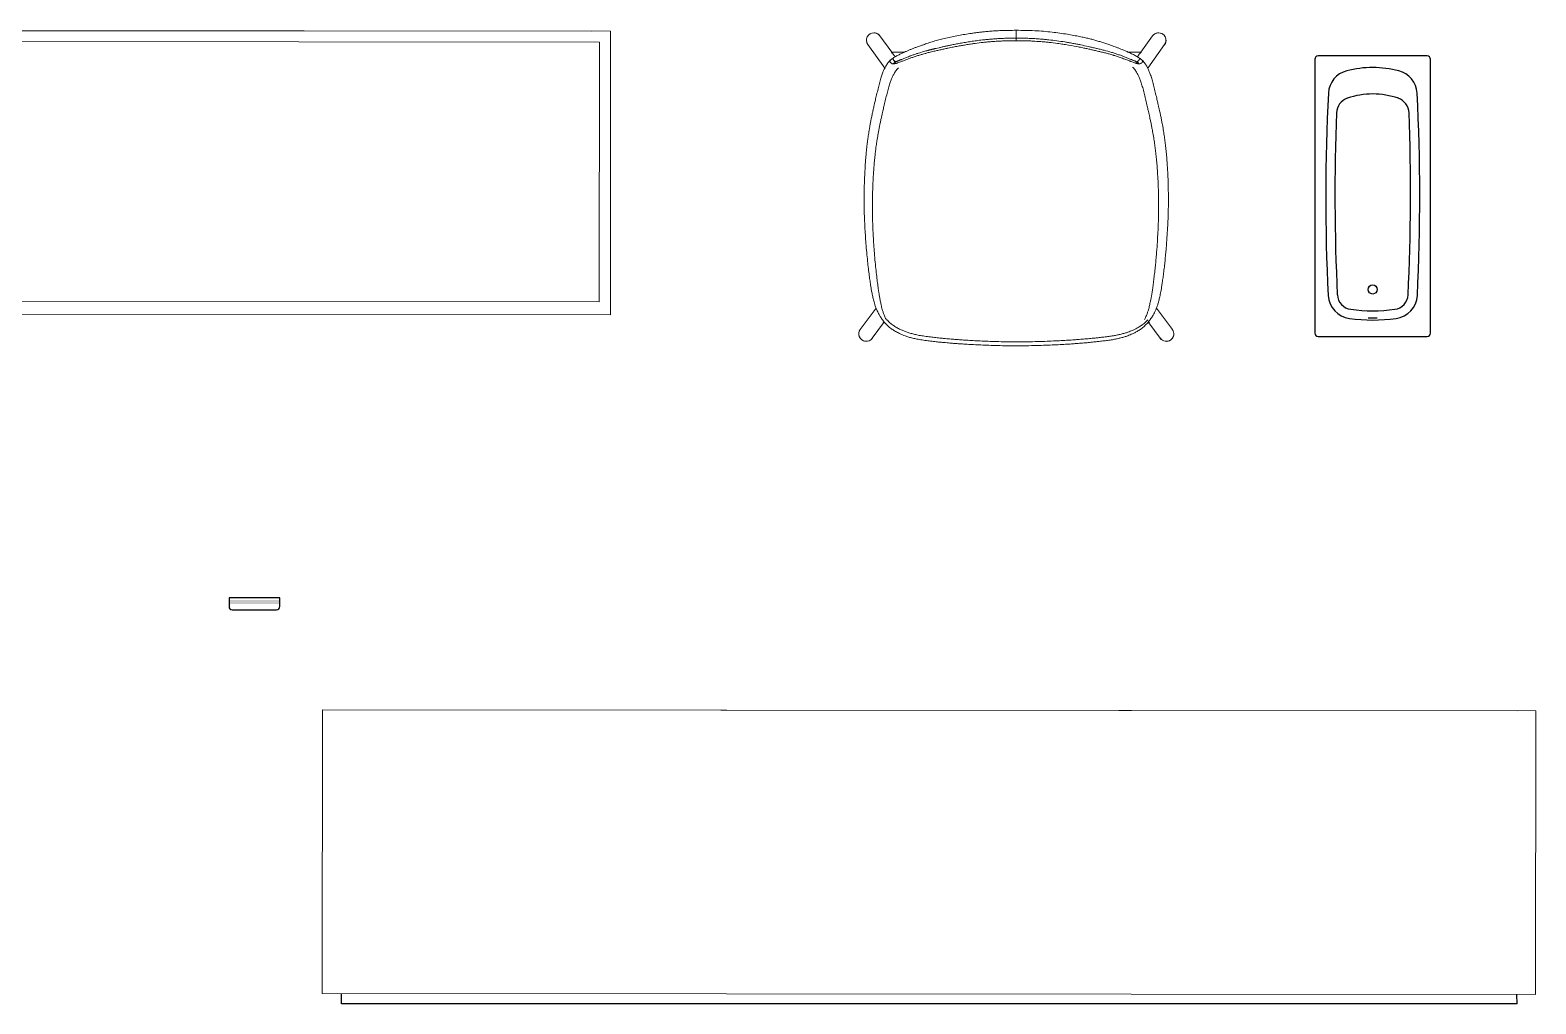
# Model space of a CAD drawing. Header units: inches. Extents: x -332 to 3160665360507, y -10609 to 2196718997769.
# Drawn here: x 1639 to 3656, y -7424 to -6119 of the extents above; entities that cross this region are included whole.
import ezdxf

# ---------------------------------------------------------------- set-up
doc = ezdxf.new("R2010")
doc.units = ezdxf.units.IN
doc.header["$MEASUREMENT"] = 0

# ---------------------------------------------------------------- blocks, each defined once
blk = doc.blocks.new('furniture_l_table_desk')
at = {"color": 3, "linetype": 'Continuous', "lineweight": 15}
for p, q in [((-812.4, 194.1), (-812.7, -185.9)), ((-812.4, 194.1), (-812.7, -185.9)), ((-812.4, 194.1), (-812.7, -185.9)), ((-812.3, 194.2), (-812.4, 194.1)), ((787.6, 192.6), (-812.4, 194.1)), ((812.8, 192.7), (-812.3, 194.2)), ((787.6, 192.6), (787.7, 192.7)), ((812.5, -187.3), (812.8, 192.7)), ((-797.1, 179.5), (-797.4, -168.4)), ((797.9, 178), (-797.1, 179.5)), ((797.9, 178), (797.6, -169.8)), ((-797.4, -168.4), (797.6, -169.8)), ((-812.7, -185.9), (812.5, -187.3)), ((787.2, -187.4), (787.3, -187.3))]:
    blk.add_line(p, q, dxfattribs=at)
blk = doc.blocks.new('furniture_stool_writingchair')
at = {"color": 3, "linetype": 'Continuous', "lineweight": 15}
for p, q in [((-199.2, 203.1), (-176.5, 171.7)), ((-167.2, 193), (-183, 214.8)), ((182.1, 214.8), (166.3, 193)), ((175.6, 171.7), (198.3, 203.1)), ((-150.6, 193), (-167.6, 193)), ((-162.7, 186.7), (-165.2, 190.2)), ((166.8, 193), (149.7, 193)), ((164.3, 190.2), (161.8, 186.7)), ((-188.3, -149.8), (-209.5, -178.6)), ((184.4, -156.1), (184.4, -156.1)), ((208.6, -178.6), (187.4, -149.9)), ((-193.4, -190.4), (-178.1, -169.7)), ((-178.9, -169.7), (-176.3, -169.7)), ((-175.2, -171), (-175.2, -171)), ((174.2, -171), (174.2, -171)), ((175.4, -169.7), (178, -169.7)), ((177.1, -169.7), (192.5, -190.4))]:
    blk.add_line(p, q, dxfattribs=at)
for centre, radius, start, end in [((-191.1, 208.9), 10, 35.9262, 215.9262), ((-191.1, 208.9), 10, 90.3374, 215.3634), ((-191, 209), 9.85, 36.0347, 90.7569), ((190.2, 208.9), 10, 324.0738, 144.0738), ((190.1, 209), 9.85, 89.2431, 143.9653), ((190.1, 208.9), 10, 324.6366, 89.6626), ((-201.5, -184.5), 10, 143.5323, 323.5323), ((-201.4, -184.4), 10, 144.0019, 323.0627), ((200.5, -184.5), 10, 216.4677, 36.4677), ((200.5, -184.4), 10, 216.9373, 35.9981)]:
    blk.add_arc(centre, radius, start, end, dxfattribs=at)
for points, knots in [([(-0.5, 222.3), (-4, 222.3), (-10.6, 222.3), (-20.1, 222), (-28.7, 221.6), (-36.2, 221.1), (-42.7, 220.5), (-48.3, 219.9), (-53.3, 219.3), (-58, 218.6), (-67, 217.3), (-80, 215.1), (-93.7, 212.3), (-104.1, 209.6), (-111.3, 207.5), (-117.3, 205.6), (-121.8, 204.1), (-124.7, 203.1), (-127.4, 202.1), (-130.4, 201.1), (-134, 199.8), (-137.8, 198.3), (-141.7, 196.8), (-145.4, 195.3), (-149.3, 193.6), (-153.4, 191.7), (-157.7, 189.6), (-161.8, 187.4), (-164.2, 185.9), (-165.3, 185.1)], [0, 0, 0, 0, 0.058072, 0.110734, 0.158026, 0.199965, 0.2365, 0.266935, 0.293331, 0.319921, 0.346852, 0.443443, 0.540058, 0.58142, 0.623426, 0.666308, 0.688096, 0.705027, 0.719408, 0.738669, 0.760942, 0.786378, 0.811928, 0.837378, 0.862636, 0.893983, 0.928491, 0.966169, 1, 1, 1, 1]), ([(164.4, 185.1), (163, 186), (160.2, 187.8), (155.4, 190.3), (150.5, 192.6), (145.8, 194.7), (141.6, 196.4), (138.4, 197.7), (136.1, 198.6), (134.1, 199.4), (131.6, 200.3), (127.9, 201.6), (123.4, 203.2), (118.2, 205), (112.9, 206.7), (107.5, 208.4), (102, 209.9), (96.5, 211.3), (90.6, 212.7), (84, 214.1), (76.3, 215.6), (67.6, 217.1), (57.8, 218.6), (47.2, 219.9), (36, 221.1), (24, 221.8), (11.7, 222.3), (3.5, 222.3), (-0.5, 222.3)], [0, 0, 0, 0, 0.041667, 0.083475, 0.122159, 0.155984, 0.184276, 0.206725, 0.219628, 0.229125, 0.245259, 0.267395, 0.29774, 0.329681, 0.361372, 0.393122, 0.425209, 0.456236, 0.489181, 0.526811, 0.569869, 0.619215, 0.675265, 0.733766, 0.796852, 0.863503, 0.933599, 1, 1, 1, 1]), ([(-0.5, 211.9), (-0.5, 212.8), (-0.5, 214.7), (-0.5, 217.3), (-0.5, 219.3), (-0.5, 220.4), (-0.5, 221.3), (-0.5, 222), (-0.5, 222.3), (-0.5, 222.3), (-0.5, 222.3)], [0, 0, 0, 0, 0.296873, 0.554791, 0.663602, 0.757223, 0.838133, 0.909211, 0.972912, 1, 1, 1, 1]), ([(-165.3, 177.4), (-165.2, 177.4), (-165, 177.4), (-164.6, 177.4), (-164.2, 177.4), (-163.9, 177.5), (-163.5, 177.5), (-163.1, 177.6), (-162.7, 177.7), (-162, 177.8), (-161.3, 178), (-160.6, 178.2), (-159.9, 178.5), (-158.7, 178.9), (-156.8, 179.6), (-154.7, 180.4), (-151.9, 181.5), (-149, 182.6), (-146, 183.7), (-143, 184.8), (-139.3, 186.1), (-134.8, 187.7), (-130.2, 189.1), (-126.1, 190.3), (-123, 191.1), (-120.6, 191.8), (-118.3, 192.4), (-115.5, 193), (-112.6, 193.8), (-108.7, 194.7), (-105, 195.5), (-101.5, 196.3), (-97.9, 197.1), (-94.7, 197.8), (-91.2, 198.5), (-87.2, 199.4), (-81.7, 200.5), (-75.6, 201.6), (-70.6, 202.5), (-65.4, 203.3), (-60.7, 204.1), (-53.4, 205.1), (-46.4, 206), (-39.1, 206.7), (-33.4, 207.2), (-27.9, 207.6), (-23.5, 207.8), (-20, 208), (-17.2, 208.1), (-14.2, 208.2), (-11, 208.3), (-7.6, 208.4), (-3.9, 208.4), (-1.6, 208.4), (-0.5, 208.4)], [0, 0, 0, 0, 0.002329, 0.004932, 0.007837, 0.01078, 0.013173, 0.015644, 0.018721, 0.023157, 0.03125, 0.034118, 0.039074, 0.046901, 0.062529, 0.080724, 0.093765, 0.125011, 0.142577, 0.158232, 0.187503, 0.218899, 0.250011, 0.277706, 0.296319, 0.306342, 0.32193, 0.337521, 0.356833, 0.375028, 0.406278, 0.421895, 0.437525, 0.468768, 0.478186, 0.500006, 0.537405, 0.57424, 0.60556, 0.624994, 0.662577, 0.687513, 0.750007, 0.781279, 0.812505, 0.846754, 0.874996, 0.887099, 0.906228, 0.923579, 0.937481, 0.960363, 0.981199, 1, 1, 1, 1]), ([(-162.2, 180.1), (-162.2, 180.1), (-162.2, 180.1), (-162.1, 180.1), (-162.1, 180.1), (-162, 180.2), (-161.9, 180.2), (-161.8, 180.2), (-161.6, 180.3), (-161.2, 180.5), (-160.5, 180.7), (-159.5, 181.1), (-158.4, 181.5), (-157.4, 181.9), (-156.6, 182.3), (-155.8, 182.6), (-154.5, 183.1), (-152.9, 183.8), (-150.2, 184.9), (-147.1, 186.2), (-143.3, 187.6), (-139.6, 189), (-135.6, 190.4), (-131.7, 191.7), (-128, 192.8), (-124.6, 193.8), (-121.7, 194.6), (-119.6, 195.2), (-118.1, 195.5), (-117.1, 195.8), (-116.1, 196.1), (-115, 196.4), (-114, 196.6), (-113, 196.9), (-112, 197.1), (-110.9, 197.4), (-109.9, 197.6), (-108.8, 197.9), (-106.8, 198.4), (-103.8, 199), (-99.7, 200), (-95.5, 200.9), (-91.2, 201.9), (-86.2, 202.9), (-80.4, 204.1), (-73.8, 205.3), (-66.8, 206.5), (-59.4, 207.6), (-51.8, 208.7), (-44.9, 209.5), (-38.9, 210.1), (-33.6, 210.6), (-28, 211), (-22.7, 211.3), (-17.8, 211.5), (-13.6, 211.7), (-9.8, 211.8), (-6.4, 211.8), (-3.3, 211.9), (-1.4, 211.9), (-0.5, 211.9)], [0, 0, 0, 0, 0.000226, 0.000487, 0.000998, 0.001774, 0.003068, 0.003865, 0.004694, 0.007792, 0.015137, 0.022303, 0.033786, 0.042705, 0.046866, 0.054312, 0.062702, 0.076992, 0.091616, 0.125141, 0.147934, 0.17331, 0.201164, 0.229681, 0.250218, 0.273967, 0.292291, 0.305222, 0.312723, 0.318875, 0.325043, 0.331229, 0.337436, 0.343667, 0.349922, 0.356205, 0.362517, 0.368861, 0.375237, 0.398782, 0.422988, 0.447918, 0.47363, 0.500186, 0.536919, 0.575704, 0.616702, 0.659693, 0.704298, 0.7501, 0.778511, 0.808824, 0.840993, 0.875016, 0.901084, 0.925043, 0.946905, 0.966681, 0.984378, 1, 1, 1, 1]), ([(-0.5, 211.9), (0.1, 211.9), (1.2, 211.9), (2.9, 211.9), (4.7, 211.8), (6.6, 211.8), (8.5, 211.8), (11.3, 211.7), (15.6, 211.6), (21.4, 211.3), (27.1, 211), (32.4, 210.6), (37.4, 210.1), (44.7, 209.4), (53.8, 208.3), (62.6, 207.1), (69.8, 205.9), (75.1, 204.9), (80.6, 203.9), (87.6, 202.5), (93.7, 201.1), (99, 199.9), (102.5, 199.1), (106.8, 198.1), (112, 196.9), (118.9, 195.1), (125.6, 193.3), (132, 191.3), (136.7, 189.7), (141.3, 188), (145.6, 186.4), (149.2, 184.9), (151.9, 183.8), (154.1, 182.9), (156, 182.1), (157.7, 181.5), (158.8, 181), (159.8, 180.6), (160.6, 180.3), (161.1, 180.2), (161.3, 180.1)], [0, 0, 0, 0, 0.009496, 0.019361, 0.029598, 0.040205, 0.051185, 0.062538, 0.089596, 0.125002, 0.162191, 0.187455, 0.216477, 0.249934, 0.31243, 0.374932, 0.403446, 0.437413, 0.468647, 0.499886, 0.562377, 0.577998, 0.593617, 0.624852, 0.656095, 0.687367, 0.749856, 0.781088, 0.812351, 0.843648, 0.874951, 0.906208, 0.92207, 0.9374, 0.957914, 0.968613, 0.979083, 0.987778, 0.99476, 1, 1, 1, 1]), ([(164.4, 177.4), (164.3, 177.4), (164, 177.4), (163.7, 177.4), (163.3, 177.4), (162.8, 177.5), (162.1, 177.6), (161.2, 177.8), (160.2, 178.1), (159.1, 178.4), (157.7, 178.9), (155.7, 179.6), (153.6, 180.4), (151.9, 181.1), (150, 181.9), (147.7, 182.7), (143.7, 184.2), (139.2, 185.8), (134.6, 187.4), (131.8, 188.3), (130.2, 188.8), (127.8, 189.5), (124.1, 190.6), (119.8, 191.8), (116.4, 192.6), (113.8, 193.2), (111.2, 193.8), (107.7, 194.7), (104.1, 195.5), (100.5, 196.3), (97, 197.1), (92.5, 198), (86.8, 199.3), (77.9, 201.1), (68.4, 202.8), (59.6, 204.1), (52.3, 205.1), (45.5, 206), (38.2, 206.7), (30.8, 207.3), (23.5, 207.8), (16.9, 208.1), (13.2, 208.2), (10, 208.3), (6.6, 208.4), (3, 208.4), (0.6, 208.4), (-0.5, 208.4)], [0, 0, 0, 0, 0.002369, 0.004972, 0.007839, 0.010783, 0.015646, 0.023158, 0.031252, 0.039077, 0.046903, 0.062532, 0.08353, 0.093766, 0.101507, 0.125016, 0.142544, 0.187507, 0.218929, 0.234561, 0.242315, 0.250018, 0.281616, 0.31253, 0.32818, 0.343779, 0.357931, 0.375032, 0.406281, 0.421902, 0.437529, 0.468774, 0.500018, 0.537408, 0.624997, 0.664394, 0.687506, 0.750002, 0.781247, 0.8125, 0.874994, 0.906232, 0.924276, 0.937478, 0.960576, 0.981414, 1, 1, 1, 1]), ([(-169.4, 182.1), (-170.1, 181.3), (-171.6, 179.9), (-173.1, 177.7), (-174.5, 175.5), (-175.6, 173.4), (-177, 170.7), (-178.6, 167.3), (-180.4, 162.4), (-182.3, 156.5), (-184.2, 149.5), (-186.1, 142), (-187.6, 135.5), (-188.8, 130.6), (-189.5, 127.4), (-190.1, 124.9), (-190.6, 122.7), (-191.1, 120.5), (-191.8, 117.6), (-192.6, 113.8), (-193.6, 109.1), (-194.6, 104.2), (-195.6, 99.4), (-196.4, 94.8), (-197.2, 90.5), (-198, 85.3), (-198.9, 79.4), (-199.9, 72.6), (-200.6, 66.4), (-201.2, 60.6), (-201.7, 54.9), (-202.2, 49.1), (-202.7, 43.2), (-203, 37.2), (-203.3, 31.5), (-203.6, 26.2), (-203.8, 21.2), (-204, 16.2), (-204.1, 10.9), (-204.2, 5.1), (-204.3, -1.3), (-204.2, -8.1), (-204.2, -15.7), (-204, -24.2), (-203.6, -33.7), (-203.1, -44), (-202.4, -54.9), (-201.6, -66.5), (-200.5, -78.1), (-199.4, -89.2), (-198.3, -99.2), (-197.2, -108), (-196.2, -114.9), (-195.4, -120.4), (-194.6, -125.1), (-193.7, -130.2), (-192.7, -134.8), (-191.8, -138.7), (-191, -141.8), (-190, -145.3), (-188.6, -149.3), (-187, -153), (-185.8, -155.3), (-185.4, -156.1)], [0, 0, 0, 0, 0.016006, 0.031193, 0.045616, 0.05857, 0.070882, 0.091933, 0.113772, 0.136785, 0.160849, 0.185032, 0.208455, 0.21938, 0.228588, 0.235915, 0.241311, 0.246977, 0.254804, 0.265742, 0.2793, 0.293117, 0.306352, 0.318947, 0.330836, 0.341966, 0.361174, 0.379002, 0.396944, 0.411442, 0.426581, 0.442381, 0.458563, 0.474701, 0.490648, 0.504501, 0.517992, 0.530898, 0.545133, 0.56078, 0.577791, 0.596141, 0.615914, 0.639421, 0.664899, 0.692494, 0.722182, 0.752963, 0.786057, 0.81633, 0.843395, 0.867072, 0.887344, 0.899567, 0.911683, 0.925932, 0.941409, 0.949684, 0.957912, 0.967289, 0.979135, 0.992386, 1, 1, 1, 1]), ([(-169.4, 182), (-169.5, 182), (-169.5, 181.9), (-169.6, 181.8), (-169.8, 181.5), (-169.8, 180.9), (-169.6, 180.3), (-169, 179.2), (-167.9, 178.2), (-166.6, 177.5), (-165.8, 177.4), (-165.3, 177.4)], [0, 0, 0, 0, 0.011007, 0.044011, 0.077687, 0.152332, 0.244963, 0.358857, 0.636234, 0.802396, 1, 1, 1, 1]), ([(-165.3, 185.1), (-166.1, 184.6), (-167.6, 183.6), (-168.9, 182.5), (-169.4, 182)], [0, 0, 0, 0, 0.527499, 1, 1, 1, 1]), ([(-165.3, 190.2), (-165.5, 190.5), (-165.9, 191.2), (-166.7, 191.9), (-167.4, 192.6), (-167.8, 193), (-167.7, 192.9), (-167.6, 192.9)], [0, 0, 0, 0, 0.168373, 0.394093, 0.62758, 0.870229, 1, 1, 1, 1]), ([(-165.3, 185.1), (-165.4, 185.1), (-165.5, 185), (-165.7, 184.7), (-165.8, 184.3), (-165.6, 183.7), (-165, 182.4), (-164.1, 181.5), (-163.4, 180.8)], [0, 0, 0, 0, 0.057654, 0.114468, 0.19303, 0.338123, 0.462699, 1, 1, 1, 1]), ([(-163.4, 181.6), (-163.4, 181.5), (-163.3, 181.4), (-163.1, 181.1), (-163, 181), (-162.9, 180.8), (-162.8, 180.7), (-162.7, 180.6), (-162.6, 180.5), (-162.5, 180.4), (-162.5, 180.3), (-162.4, 180.3), (-162.3, 180.2), (-162.3, 180.2), (-162.3, 180.2), (-162.2, 180.1), (-162.2, 180.1), (-162.2, 180.1), (-162.2, 180.1)], [0, 0, 0, 0, 0.138039, 0.268342, 0.3905, 0.504202, 0.568926, 0.630172, 0.710923, 0.756562, 0.819382, 0.882487, 0.916836, 0.946979, 0.960411, 0.978215, 0.991491, 1, 1, 1, 1]), ([(-163.4, 180.8), (-163.4, 180.8), (-163.4, 181), (-163.4, 181.3), (-163.4, 181.5), (-163.4, 181.6)], [0, 0, 0, 0, 0.306453, 0.640059, 1, 1, 1, 1]), ([(162.5, 181.6), (162.3, 181.3), (162.1, 181), (161.7, 180.5), (161.5, 180.3), (161.3, 180.1)], [0, 0, 0, 0, 0.5, 0.5, 1, 1, 1, 1]), ([(164.4, 185.1), (164.5, 185.1), (164.6, 185), (164.8, 184.7), (164.8, 184.3), (164.7, 183.8), (164.1, 182.5), (163.2, 181.5), (162.5, 180.8)], [0, 0, 0, 0, 0.052307, 0.113178, 0.188444, 0.281552, 0.45976, 1, 1, 1, 1]), ([(166.8, 193), (166.8, 193), (166.9, 193), (166.6, 192.8), (165.8, 191.9), (164.8, 191), (164.3, 190.2), (164.3, 190.2)], [0, 0, 0, 0, 0.009325, 0.260246, 0.553511, 0.99785, 1, 1, 1, 1]), ([(168.5, 182), (167.8, 182.6), (166.6, 183.7), (165.1, 184.7), (164.4, 185.1)], [0, 0, 0, 0, 0.53471, 1, 1, 1, 1]), ([(168.5, 182), (168.5, 182), (168.6, 181.9), (168.7, 181.8), (168.9, 181.5), (168.9, 180.9), (168.7, 180.3), (168, 179.2), (167, 178.2), (165.6, 177.5), (164.8, 177.4), (164.4, 177.4)], [0, 0, 0, 0, 0.011008, 0.044013, 0.07769, 0.152336, 0.244967, 0.358861, 0.636237, 0.802398, 1, 1, 1, 1]), ([(184.5, -156.1), (184.5, -156), (185.2, -154.8), (186.2, -152.6), (187.4, -149.9), (188.5, -146.9), (189.5, -143.7), (190.4, -140.4), (191.2, -137.5), (191.8, -134.7), (192.5, -131.3), (193.3, -127.4), (194.1, -122.7), (195, -117.2), (195.9, -110.6), (196.9, -103), (197.9, -94.9), (198.8, -86.5), (199.6, -78.1), (200.5, -67.8), (201.4, -55.8), (202.3, -42.7), (202.8, -30.7), (203.2, -19.5), (203.3, -9.8), (203.3, -1), (203.2, 6.8), (203.1, 14.5), (202.9, 21.6), (202.6, 28.2), (202.3, 34.6), (201.8, 41.8), (201.2, 50), (200.5, 58.6), (199.6, 66.7), (198.7, 74.3), (197.7, 81.7), (196.4, 89.5), (195.2, 96.6), (193.9, 102.8), (192.9, 108), (191.9, 112.9), (191, 116.8), (190.3, 119.8), (189.8, 122), (189.3, 124.2), (188.7, 126.7), (188, 129.9), (186.8, 134.9), (185.3, 141.5), (183.4, 149.1), (181.5, 156.2), (179.6, 162.2), (177.7, 167.2), (176.1, 170.6), (174.8, 173.3), (173.6, 175.5), (172.2, 177.6), (170.6, 179.9), (169.2, 181.3), (168.5, 182.1)], [0, 0, 0, 0, 0.001403, 0.011185, 0.019335, 0.025725, 0.036978, 0.04624, 0.053201, 0.060873, 0.069933, 0.080629, 0.093256, 0.108108, 0.126202, 0.146942, 0.16935, 0.192141, 0.214979, 0.237572, 0.275689, 0.311253, 0.343607, 0.372967, 0.401103, 0.422663, 0.443735, 0.464314, 0.4842, 0.501731, 0.517529, 0.535384, 0.560135, 0.583945, 0.605479, 0.625742, 0.645055, 0.666333, 0.689151, 0.703187, 0.717603, 0.731804, 0.743294, 0.750912, 0.756522, 0.761967, 0.769356, 0.778641, 0.789658, 0.813288, 0.837709, 0.862037, 0.88529, 0.90733, 0.928556, 0.940968, 0.95402, 0.96856, 0.983873, 1, 1, 1, 1]), ([(-158.3, 172), (-159.1, 171.3), (-160.5, 169.8), (-162, 167.6), (-163.4, 165.5), (-164.6, 163.3), (-165.9, 160.7), (-167.5, 157.2), (-169.3, 152.4), (-171.2, 146.4), (-173.1, 139.5), (-175, 131.9), (-176.6, 125.5), (-177.7, 120.5), (-178.4, 117.4), (-179, 114.8), (-179.5, 112.7), (-180, 110.5), (-180.7, 107.6), (-181.5, 103.7), (-182.5, 99.1), (-183.5, 94.2), (-184.5, 89.3), (-185.3, 84.7), (-186.1, 80.4), (-187, 75.2), (-187.9, 69.3), (-188.8, 62.6), (-189.5, 56.4), (-190.1, 50.5), (-190.7, 44.9), (-191.1, 39.1), (-191.6, 33.1), (-192, 27.1), (-192.3, 21.5), (-192.5, 16.1), (-192.7, 11.1), (-192.9, 6.1), (-193, 0.8), (-193.1, -5), (-193.2, -11.3), (-193.2, -18.2), (-193.1, -25.8), (-192.9, -34.3), (-192.5, -43.8), (-192, -54), (-191.4, -64.9), (-190.5, -76.5), (-189.5, -88.1), (-188.3, -99.3), (-187.2, -109.3), (-186.1, -118), (-185.2, -124.9), (-184.3, -130.4), (-183.6, -135.1), (-182.6, -140.2), (-181.7, -144.9), (-180.8, -148.7), (-179.9, -151.8), (-178.9, -155.3), (-177.5, -159.3), (-176, -163.1), (-174.7, -165.3), (-174.3, -166.2)], [0, 0, 0, 0, 0.016006, 0.031193, 0.045616, 0.05857, 0.070882, 0.091933, 0.113772, 0.136785, 0.160849, 0.185032, 0.208455, 0.21938, 0.228588, 0.235915, 0.241311, 0.246977, 0.254804, 0.265742, 0.2793, 0.293117, 0.306352, 0.318947, 0.330836, 0.341966, 0.361174, 0.379002, 0.396944, 0.411442, 0.426581, 0.442381, 0.458563, 0.474701, 0.490648, 0.504501, 0.517992, 0.530898, 0.545133, 0.56078, 0.577791, 0.596141, 0.615914, 0.639421, 0.664899, 0.692494, 0.722182, 0.752963, 0.786057, 0.81633, 0.843395, 0.867072, 0.887344, 0.899567, 0.911683, 0.925932, 0.941409, 0.949684, 0.957912, 0.967289, 0.979135, 0.992386, 1, 1, 1, 1]), ([(-165.3, 177.4), (-165.2, 177.5), (-164.9, 177.7), (-164.6, 178.1), (-164.2, 178.4), (-164, 178.6), (-163.7, 178.8), (-163.5, 179), (-163.4, 179.2), (-163.2, 179.3), (-163.1, 179.4), (-163.1, 179.5), (-163, 179.5), (-163, 179.5), (-163, 179.5)], [0, 0, 0, 0, 0.179814, 0.338722, 0.477425, 0.596918, 0.698383, 0.783028, 0.851922, 0.90625, 0.94723, 0.975974, 0.993369, 1, 1, 1, 1]), ([(-163.1, 179.7), (-163.1, 179.7), (-163.2, 179.7), (-163.2, 179.8), (-163.3, 179.9), (-163.3, 180.1), (-163.4, 180.2), (-163.4, 180.3), (-163.4, 180.3), (-163.4, 180.4), (-163.4, 180.5), (-163.4, 180.5), (-163.4, 180.6), (-163.4, 180.7), (-163.4, 180.8)], [0, 0, 0, 0, 0.056556, 0.116891, 0.238922, 0.373712, 0.452566, 0.505674, 0.621681, 0.677909, 0.751584, 0.81005, 0.871463, 1, 1, 1, 1]), ([(-163.1, 179.7), (-163.1, 179.7), (-163, 179.7), (-163, 179.7), (-162.9, 179.7), (-162.8, 179.7), (-162.7, 179.8), (-162.7, 179.8), (-162.6, 179.9), (-162.6, 179.9), (-162.5, 179.9), (-162.5, 180)], [0, 0, 0, 0, 0.092737, 0.175419, 0.248866, 0.371819, 0.496607, 0.62295, 0.749008, 0.874469, 1, 1, 1, 1]), ([(-163, 179.5), (-163, 179.6), (-163, 179.6), (-163.1, 179.6), (-163.1, 179.6), (-163.1, 179.7)], [0, 0, 0, 0, 0.206432, 0.503231, 1, 1, 1, 1]), ([(-162.1, 179), (-162.1, 179), (-162.2, 179.1), (-162.3, 179.1), (-162.5, 179.2), (-162.7, 179.3), (-162.8, 179.4), (-162.8, 179.4), (-162.9, 179.5), (-162.9, 179.5), (-163, 179.5), (-163, 179.5)], [0, 0, 0, 0, 0.074047, 0.249456, 0.498965, 0.634339, 0.748211, 0.8157, 0.872853, 0.939198, 1, 1, 1, 1]), ([(-162.3, 180), (-162.3, 180.1), (-162.3, 180.1), (-162.3, 180.1), (-162.2, 180.1), (-162.2, 180.1), (-162.2, 180.1)], [0, 0, 0, 0, 0.331743, 0.527501, 0.799414, 1, 1, 1, 1]), ([(-162.2, 180.1), (-162.2, 180.1), (-162.2, 180.1), (-162.1, 180), (-162.1, 180), (-162.1, 180)], [0, 0, 0, 0, 0.279675, 0.616882, 1, 1, 1, 1]), ([(-162.1, 180), (-162.1, 180), (-162.1, 179.9), (-162.1, 179.9), (-162.1, 179.8), (-162.1, 179.8), (-162.1, 179.7), (-162.1, 179.6), (-162.1, 179.5), (-162.1, 179.4), (-162.1, 179.2), (-162.1, 179.1), (-162.1, 179.1), (-162.1, 179)], [0, 0, 0, 0, 0.039985, 0.087774, 0.14509, 0.213625, 0.294869, 0.389724, 0.500309, 0.625952, 0.750239, 0.864393, 1, 1, 1, 1]), ([(171.3, -165.1), (171.4, -164.9), (172.1, -163.7), (173.1, -161.5), (174.3, -158.8), (175.4, -155.8), (176.4, -152.6), (177.3, -149.3), (178, -146.5), (178.7, -143.6), (179.4, -140.3), (180.2, -136.3), (181, -131.7), (181.9, -126.1), (182.8, -119.5), (183.8, -111.9), (184.7, -103.8), (185.6, -95.4), (186.5, -87), (187.4, -76.7), (188.3, -64.8), (189.1, -51.7), (189.7, -39.6), (190, -28.5), (190.2, -18.7), (190.2, -9.9), (190.1, -2.1), (190, 5.5), (189.7, 12.7), (189.5, 19.3), (189.1, 25.6), (188.7, 32.9), (188.1, 41.1), (187.4, 49.7), (186.5, 57.8), (185.6, 65.3), (184.5, 72.8), (183.3, 80.6), (182, 87.7), (180.8, 93.9), (179.8, 99.1), (178.7, 103.9), (177.9, 107.9), (177.2, 110.9), (176.7, 113.1), (176.2, 115.2), (175.6, 117.8), (174.9, 121), (173.7, 126), (172.2, 132.5), (170.3, 140.2), (168.4, 147.2), (166.4, 153.3), (164.6, 158.2), (163, 161.7), (161.6, 164.4), (160.4, 166.5), (159.1, 168.7), (157.5, 170.9), (156.1, 172.4), (155.4, 173.1)], [0, 0, 0, 0, 0.001403, 0.011185, 0.019335, 0.025725, 0.036978, 0.04624, 0.053201, 0.060873, 0.069933, 0.080629, 0.093256, 0.108108, 0.126202, 0.146942, 0.16935, 0.192141, 0.214979, 0.237572, 0.275689, 0.311253, 0.343607, 0.372967, 0.401103, 0.422663, 0.443735, 0.464314, 0.4842, 0.501731, 0.517529, 0.535384, 0.560135, 0.583945, 0.605479, 0.625742, 0.645055, 0.666333, 0.689151, 0.703187, 0.717603, 0.731804, 0.743294, 0.750912, 0.756522, 0.761967, 0.769356, 0.778641, 0.789658, 0.813288, 0.837709, 0.862037, 0.88529, 0.90733, 0.928556, 0.940968, 0.95402, 0.96856, 0.983873, 1, 1, 1, 1]), ([(161.1, 179), (161.1, 179.2), (161.1, 179.5), (161.1, 179.8), (161.1, 180)], [0.0000004, 0.0000004, 0.0000004, 0.0000004, 0.5, 1, 1, 1, 1]), ([(161.5, 180), (161.6, 179.9), (161.6, 179.9), (161.7, 179.9), (161.8, 179.8), (161.9, 179.7), (162, 179.6), (162, 179.6)], [0, 0, 0, 0, 0.098682, 0.250072, 0.499997, 0.860876, 1, 1, 1, 1]), ([(162.4, 180.7), (162.3, 180.5), (162, 180.3), (161.8, 180.1), (161.7, 180.1)], [0.1208572, 0.1208572, 0.1208572, 0.1208572, 0.5, 0.870956, 0.870956, 0.870956, 0.870956]), ([(164.4, 177.4), (163.9, 177.8), (163.5, 178.2), (162.9, 178.7), (162.7, 178.9), (162.4, 179.2), (162.2, 179.4), (162, 179.6)], [0, 0, 0, 0, 0.5, 0.5, 0.75, 0.75, 1, 1, 1, 1]), ([(-185.4, -156.1), (-185, -156.9), (-184.1, -158.9), (-183, -160.7), (-182.4, -161.8)], [0, 0, 0, 0, 0.436673, 1, 1, 1, 1]), ([(181.5, -161.8), (181.9, -161), (183, -159.1), (184, -157.2), (184.5, -156.1)], [0, 0, 0, 0, 0.437268, 1, 1, 1, 1]), ([(-182.4, -161.7), (-182.4, -161.8), (-182.4, -161.8), (-182.3, -161.9), (-182.3, -161.9)], [0, 0, 0, 0, 0.500076, 1, 1, 1, 1]), ([(-182.4, -161.8), (-181.4, -163.3), (-179.2, -166.6), (-176.5, -169.5), (-175.1, -171.1)], [0, 0, 0, 0, 0.460176, 1, 1, 1, 1]), ([(-177.5, -168.3), (-177.8, -168.7), (-178.4, -169.2), (-179, -169.6), (-178.9, -169.7), (-178.9, -169.7)], [0, 0, 0, 0, 0.417314, 0.743629, 1, 1, 1, 1]), ([(-175.1, -171), (-173.9, -172.3), (-171.2, -175), (-166.8, -178.4), (-162.1, -181.4), (-157.4, -183.8), (-153.1, -185.7), (-149.6, -187.1), (-146.9, -188), (-144.5, -188.8), (-142, -189.5), (-138.3, -190.4), (-133.2, -191.5), (-126.4, -192.7), (-119, -193.7), (-111.6, -194.6), (-105.1, -195.3), (-99.7, -195.8), (-95.3, -196.2), (-91.2, -196.6), (-86.7, -197), (-81.1, -197.4), (-74.2, -197.9), (-66.2, -198.4), (-57.3, -198.9), (-47.6, -199.4), (-36.8, -199.8), (-25.1, -200.2), (-12.9, -200.4), (-4.5, -200.4), (-0.5, -200.5)], [0, 0, 0, 0, 0.030775, 0.062798, 0.091955, 0.124571, 0.151175, 0.171489, 0.185885, 0.199489, 0.214037, 0.229668, 0.262364, 0.300912, 0.34463, 0.386816, 0.425548, 0.453188, 0.477298, 0.497785, 0.521777, 0.552645, 0.590711, 0.636177, 0.684342, 0.738441, 0.797952, 0.862651, 0.932582, 1, 1, 1, 1]), ([(-173.6, -165.7), (-172.3, -167), (-169.7, -169.7), (-165.3, -173.1), (-160.5, -176.1), (-155.9, -178.5), (-151.5, -180.4), (-148.1, -181.8), (-145.4, -182.7), (-142.9, -183.5), (-140.4, -184.2), (-136.8, -185.1), (-131.7, -186.2), (-124.9, -187.4), (-117.5, -188.4), (-110, -189.3), (-103.5, -190), (-98.1, -190.5), (-93.8, -190.9), (-89.6, -191.3), (-85.1, -191.7), (-79.5, -192.1), (-72.6, -192.6), (-64.7, -193.1), (-55.8, -193.6), (-46, -194.1), (-35.3, -194.5), (-23.5, -194.9), (-11.3, -195.1), (-3, -195.1), (1.1, -195.1)], [0, 0, 0, 0, 0.030775, 0.062798, 0.091955, 0.124571, 0.151175, 0.171489, 0.185885, 0.199489, 0.214037, 0.229668, 0.262364, 0.300912, 0.34463, 0.386816, 0.425548, 0.453188, 0.477298, 0.497785, 0.521777, 0.552645, 0.590711, 0.636177, 0.684342, 0.738441, 0.797952, 0.862651, 0.932582, 1, 1, 1, 1]), ([(-0.5, -200.5), (4, -200.4), (13, -200.4), (26.3, -200.1), (38.8, -199.7), (50.2, -199.2), (60.4, -198.7), (69.3, -198.2), (76.4, -197.7), (82, -197.3), (86.2, -196.9), (89.7, -196.6), (92.9, -196.4), (96.1, -196.1), (99.7, -195.7), (104.1, -195.3), (109.4, -194.7), (115.5, -194), (121.9, -193.2), (128, -192.3), (133.4, -191.3), (137.7, -190.3), (140.9, -189.5), (143.2, -188.9), (145.5, -188.2), (147.9, -187.4), (150.6, -186.3), (153.8, -185), (157.4, -183.3), (161.5, -181.2), (165.9, -178.4), (170.3, -175), (172.9, -172.3), (174.2, -171)], [0, 0, 0, 0, 0.073999, 0.149511, 0.218811, 0.281913, 0.338339, 0.38752, 0.429277, 0.456937, 0.480204, 0.49924, 0.515073, 0.532622, 0.552502, 0.574504, 0.606505, 0.641072, 0.677331, 0.712759, 0.743513, 0.770401, 0.785027, 0.7987, 0.811537, 0.824232, 0.841426, 0.859961, 0.882255, 0.908132, 0.937292, 0.969318, 1, 1, 1, 1]), ([(1.1, -195.1), (5.6, -195.1), (14.6, -195.1), (27.8, -194.8), (40.4, -194.4), (51.8, -193.9), (62, -193.4), (70.9, -192.8), (78, -192.4), (83.6, -191.9), (87.8, -191.6), (91.3, -191.3), (94.4, -191), (97.6, -190.8), (101.2, -190.4), (105.6, -190), (110.9, -189.4), (117.1, -188.7), (123.4, -187.9), (129.5, -187), (135, -186), (139.2, -185), (142.4, -184.2), (144.8, -183.5), (147, -182.9), (149.4, -182), (152.2, -181), (155.4, -179.7), (159, -178), (163, -175.8), (167.4, -173.1), (171.8, -169.7), (174.5, -167), (175.7, -165.7)], [0, 0, 0, 0, 0.073999, 0.149511, 0.218811, 0.281913, 0.338339, 0.38752, 0.429277, 0.456937, 0.480204, 0.49924, 0.515073, 0.532622, 0.552502, 0.574504, 0.606505, 0.641072, 0.677331, 0.712759, 0.743513, 0.770401, 0.785027, 0.7987, 0.811537, 0.824232, 0.841426, 0.859961, 0.882255, 0.908132, 0.937292, 0.969318, 1, 1, 1, 1]), ([(174.2, -171.1), (175.6, -169.5), (178.2, -166.6), (180.4, -163.3), (181.4, -161.8)], [0, 0, 0, 0, 0.539818, 1, 1, 1, 1]), ([(178, -169.7), (178, -169.7), (178, -169.6), (177.5, -169.2), (176.9, -168.6), (176.5, -168.3)], [0, 0, 0, 0, 0.29979, 0.598442, 1, 1, 1, 1]), ([(181.4, -161.9), (181.4, -161.9), (181.4, -161.8), (181.5, -161.8), (181.5, -161.7)], [0, 0, 0, 0, 0.499924, 1, 1, 1, 1])]:
    blk.add_open_spline(points, degree=3, knots=knots, dxfattribs=at)
for points in [[(-0.5, 208.4), (-0.5, 209.5), (-0.5, 210.6), (-0.5, 211.9)], [(162.5, 181.6), (162.5, 181.3), (162.5, 181), (162.5, 180.8)], [(-163.4, 180.8), (-163.4, 180.7), (-163.3, 180.7), (-163.3, 180.7)], [(-163.3, 180.7), (-163.1, 180.4), (-162.9, 180.2), (-162.6, 180.1)], [(-162.6, 180.1), (-162.6, 180), (-162.5, 180), (-162.5, 180)], [(-162.5, 180), (-162.4, 180), (-162.4, 180), (-162.3, 180)], [(161.3, 180.1), (161.2, 180.1), (161.2, 180), (161.1, 180)], [(161.1, 179), (161.4, 179.2), (161.8, 179.3), (162, 179.6)], [(161.3, 180.1), (161.3, 180.1), (161.3, 180.1), (161.4, 180)], [(161.4, 180), (161.4, 180), (161.5, 180), (161.5, 180)], [(161.5, 180), (161.6, 180), (161.6, 180), (161.7, 180.1)], [(162.5, 180), (162.3, 179.8), (162.2, 179.7), (162, 179.6)], [(162.5, 180.8), (162.4, 180.7), (162.4, 180.7), (162.4, 180.7)], [(162.5, 180.8), (162.5, 180.5), (162.5, 180.2), (162.5, 180)]]:
    blk.add_open_spline(points, degree=3, dxfattribs=at)
blk = doc.blocks.new('bathtub')
at = {"color": 3, "linetype": 'Continuous'}
for p, q in [((14.15, 32.98), (-11.83, 32.98)), ((-12.62, 32.19), (-12.62, -33.16)), ((14.94, -33.16), (14.94, 32.19)), ((2.19, -29.59), (0.03, -29.59)), ((-11.83, -33.95), (14.15, -33.95))]:
    blk.add_line(p, q, dxfattribs=at)
blk.add_circle((1.16, -22.73), 1.08, dxfattribs=at)
for centre, radius, start, end in [((-11.83, 32.19), 0.787, 90, 180), ((14.15, 32.19), 0.787, 0, 90), ((-3.53, 23.74), 5.91, 104.6986, 176.1053), ((1.16, 5.05), 25.17, 75.673, 104.2379), ((5.85, 23.74), 5.91, 3.8947, 75.3014), ((472.48, -0.64), 482.54, 177.0569, 182.7962), ((-3.57, 19.2), 3.94, 109.7779, 177.0691), ((1.16, 5.46), 18.46, 70.6621, 109.1518), ((5.88, 19.2), 3.94, 2.9309, 70.2221), ((-470.16, -0.64), 482.54, 357.2038, 2.9431), ((507.67, 0.2), 515.53, 177.8658, 182.6944), ((-505.36, 0.2), 515.53, 357.3056, 2.1342), ((-3.59, -23.8), 5.91, 183.7003, 262.1754), ((-3.59, -23.8), 3.7, 183.7003, 262.1754), ((5.91, -23.8), 3.7, 277.8246, 356.2997), ((5.91, -23.8), 5.91, 277.8246, 356.2997), ((1.16, 12.29), 40.1, 262.4673, 277.5469), ((1.16, 12.28), 42.3, 262.4515, 277.5635), ((-11.83, -33.16), 0.787, 180, 270), ((14.15, -33.16), 0.787, 270, 0)]:
    blk.add_arc(centre, radius, start, end, dxfattribs=at)
blk = doc.blocks.new('appliances_airconditioning_hangingairconditioning')
h = blk.add_hatch(color=3)
h.paths.add_polyline_path([(-34.5, -0.3), (33.3, -0.3), (33.3, 5.1), (-34.5, 5.1)])
edge = h.paths.add_edge_path(flags=17)
edge.add_line((33.3, 5.1), (-34.5, 5.1))
at = {"color": 3}
blk.add_lwpolyline([(29, -8.3), (29, -8.3, 0.414214), (33.3, -4), (33.3, 7.9), (33.3, 7.9), (-34.5, 7.9), (-34.5, 7.9), (-34.5, -4), (-34.5, -4, 0.414214), (-30.3, -8.3), (-30.3, -8.3)], format="xyb", close=True, dxfattribs=at)
blk = doc.blocks.new('furniture_cabinet_sideboards')
at = {"color": 3, "linetype": 'Continuous', "lineweight": 15}
for p, q in [((-812.4, 194.1), (-812.7, -185.9)), ((-812.4, 194.1), (-812.7, -185.9)), ((-812.4, 194.1), (-812.7, -185.9)), ((-812.3, 194.2), (-812.4, 194.1)), ((787.6, 192.6), (-812.4, 194.1)), ((812.8, 192.7), (-812.3, 194.2)), ((787.6, 192.6), (787.7, 192.7)), ((812.5, -187.3), (812.8, 192.7)), ((-812.7, -185.9), (812.5, -187.3)), ((787.2, -187.4), (787.3, -187.3))]:
    blk.add_line(p, q, dxfattribs=at)
at = {"color": 3}
for p, q in [((-787.2, -199.9), (-787.2, -185.9)), ((787.8, -199.9), (-787.2, -199.9)), ((787.8, -199.9), (787.2, -187.4))]:
    blk.add_line(p, q, dxfattribs=at)

msp = doc.modelspace()

# ---------------------------------------------------------------- block references
for name, p in [('furniture_l_table_desk', (1604, -6313.6)), ('furniture_stool_writingchair', (2960.6, -6342)), ('appliances_airconditioning_hangingairconditioning', (1940.2, -6888)), ('furniture_cabinet_sideboards', (2843.3, -7224.4))]:
    msp.add_blockref(name, p)
at = {"xscale": 5.616486888357028, "yscale": 5.616486888357028, "zscale": 5.616486888357028}
msp.add_blockref('bathtub', (3431.1, -6339.3), dxfattribs=at)

doc.saveas('drawing.dxf')
